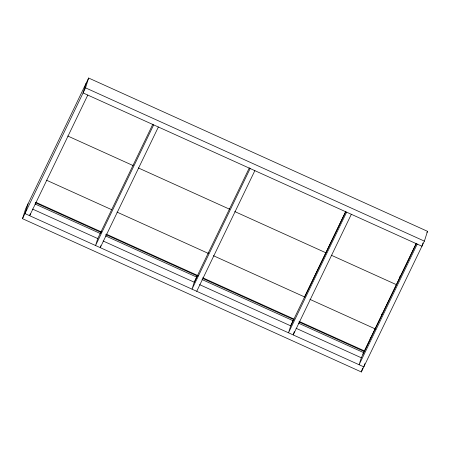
<?xml version="1.0" encoding="UTF-8"?>
<svg xmlns="http://www.w3.org/2000/svg" width="450" height="450" viewBox="0 0 450 450"><rect width="100%" height="100%" fill="white"/><g stroke="black" fill="none" stroke-linecap="round" stroke-linejoin="round"><path stroke-width="0.67" d="M22.5 218.683L25.611 208.868L88.644 78.03L427.5 231.317L424.389 241.132L361.356 371.97L22.5 218.683L85.534 87.846L88.644 78.03M28.069 203.771L24.958 213.587L363.808 366.868L364.849 363.6M30.262 213.817L29.661 215.713L87.784 95.074M86.192 83.132L83.076 92.942L421.931 246.229L422.966 242.955M97.886 238.157L95.552 245.509L153.675 124.869M100.339 233.061L100.209 233.471L34.999 203.968M111.673 209.683L111.802 209.273M100.896 245.632L100.26 247.641L158.377 126.996M133.088 165.094L132.958 165.504L67.742 136.001M103.101 240.986L194.237 282.212L194.366 281.801M199.446 271.344L193.899 283.275L192.032 289.153L250.155 168.514M208.153 253.328L208.282 252.917M229.562 208.738L229.433 209.149L138.296 167.923M199.581 284.631L290.717 325.856L293.299 320.349M304.762 296.561L304.633 296.966L345.819 211.472M294.277 331.582L293.22 334.924L351.338 214.284M326.042 252.382L325.912 252.793L234.776 211.562M361.356 371.97L362.599 368.044M152.859 124.189L97.757 238.567L32.541 209.07M194.237 282.212L196.819 276.705L196.689 277.116L105.553 235.89M199.688 270.832L249.339 167.833M196.74 291.279L254.857 170.64M345.645 211.691L290.846 325.446L288.512 332.798L346.635 212.158M370.131 338.507L370.738 337.241M381.386 315.135L381.999 313.869M399.229 278.106L400.433 275.602M362.79 354.296L416.199 243.433M416.385 243.467L361.311 357.789L359.106 364.742L417.223 244.102M426.954 232.447L427.5 231.317M85.534 87.846L424.389 241.132M331.262 255.206L396.473 284.709M46.457 180.18L111.696 209.694M117.017 212.102L208.266 253.378M213.384 255.69L304.841 297.062M309.954 299.379L375.829 329.175M35.82 202.269L101.689 232.071M106.166 234.096L198.264 275.754M202.742 277.779L294.199 319.151M299.312 321.469L364.551 350.978M35.353 202.725L101.239 232.532M105.716 234.557L197.837 276.227M202.95 278.544L293.788 319.635M298.907 321.947L364.157 351.467M202.033 279.529L293.169 320.76M298.519 323.173L363.729 352.676M296.061 328.275L361.277 357.772"/></g></svg>
